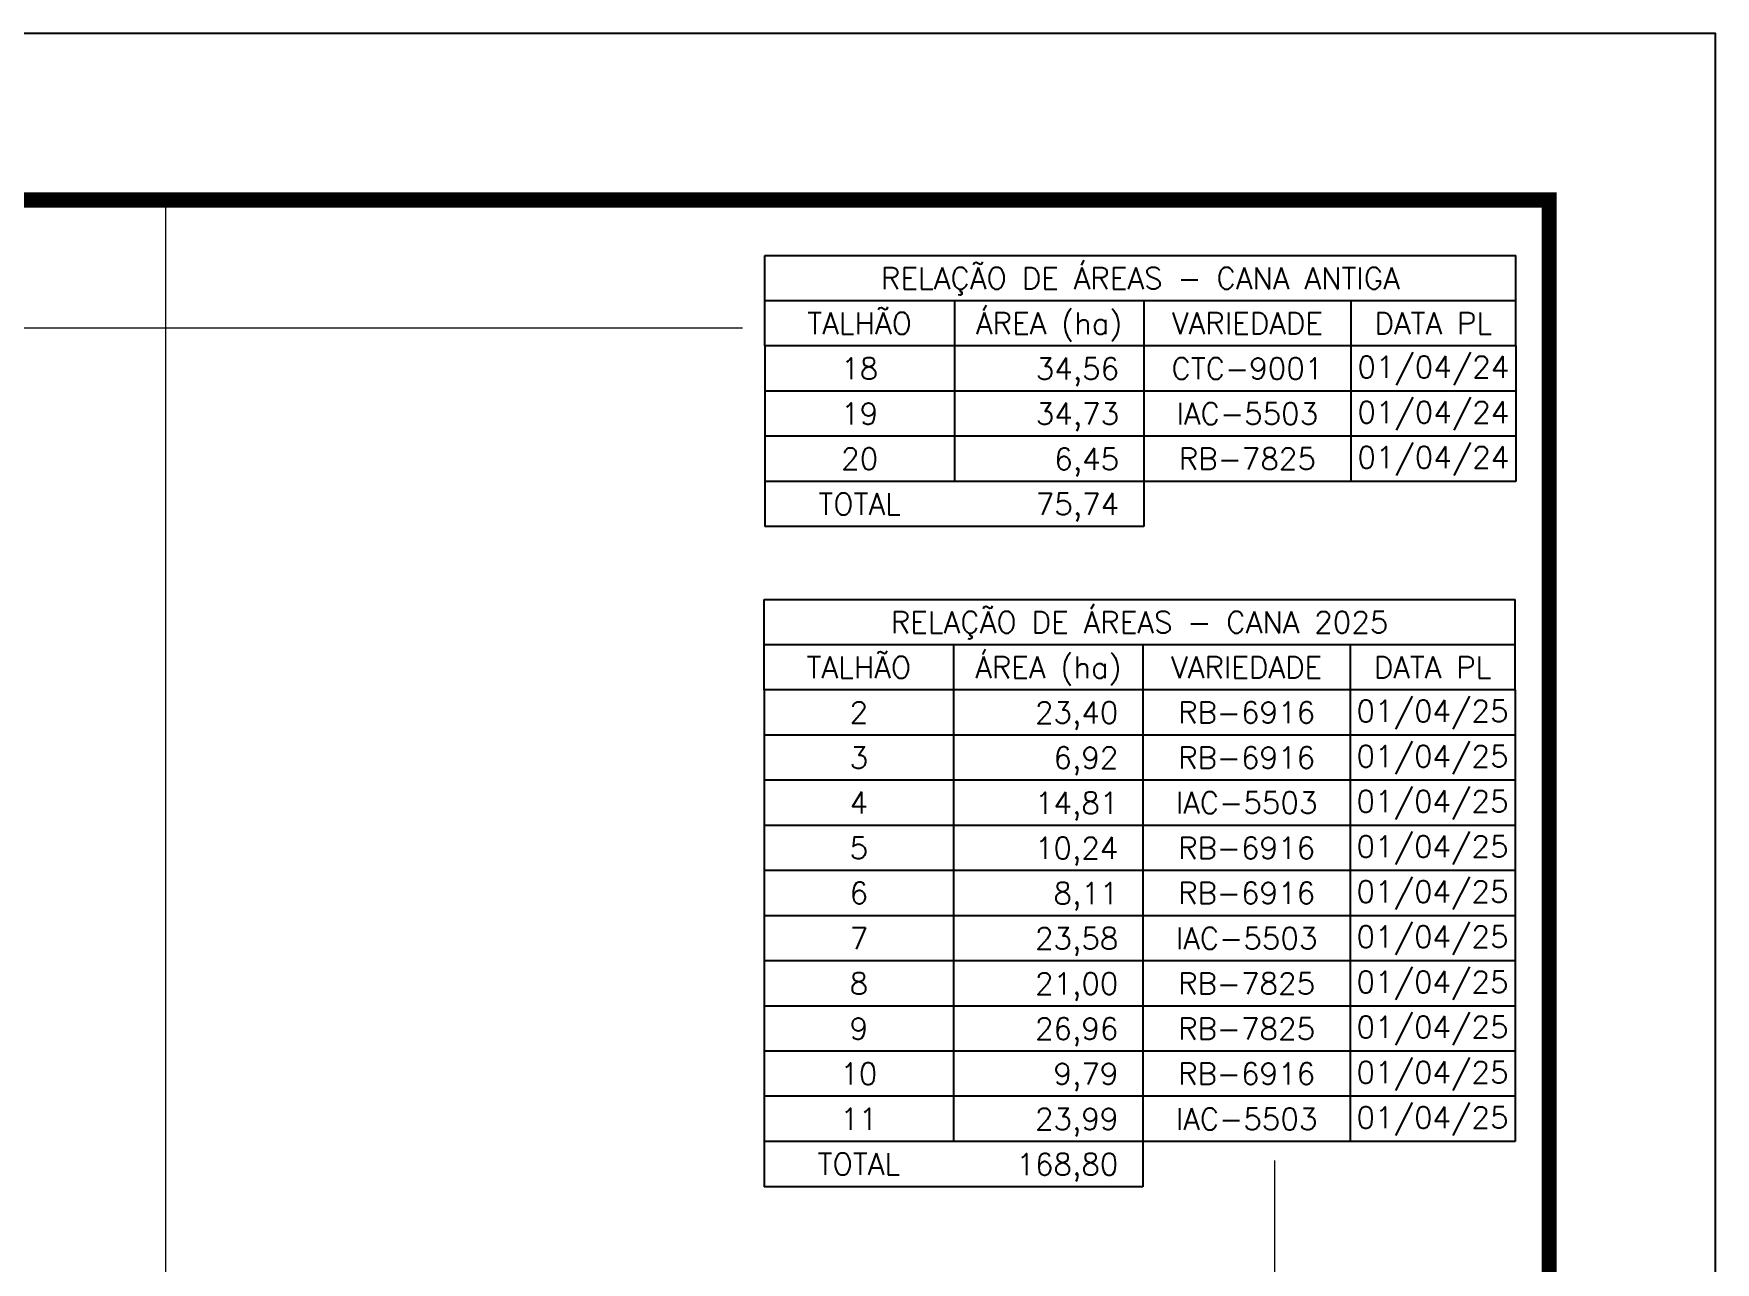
# Model space of a CAD drawing. Extents: x 734247 to 737397, y 7818810 to 7823265.
# Drawn here: x 735881 to 737397, y 7822158 to 7823265 of the extents above; entities that cross this region are included whole.
import ezdxf
from ezdxf.enums import TextEntityAlignment as Align

# ---------------------------------------------------------------- set-up
doc = ezdxf.new("R2010")
doc.units = 0
doc.header["$MEASUREMENT"] = 0
doc.linetypes.add('LIN0', pattern=[0])
for name, color, linetype in [('MALHA', 8, 'Continuous'), ('MARGEM', 5, 'Continuous'), ('QUADRO_DE_AREAS_CANA_ANTIGA', 7, 'Continuous')]:
    doc.layers.add(name, color=color, linetype=linetype)
doc.styles.add('Simplex', font='simplex.shx')

msp = doc.modelspace()

# ---------------------------------------------------------------- linework, layer by layer
at = {"layer": 'MALHA', "lineweight": 0}
for points in [[(736000, 7821887), (736000, 7823115.3)], [(735196.6, 7823000), (736520, 7823000)], [(737000, 7821552.8), (737000, 7822249.4)]]:
    msp.add_lwpolyline(points, dxfattribs=at)
at = {"layer": 'MARGEM', "color": 174, "linetype": 'LIN0', "flags": 128}
msp.add_lwpolyline([(737397.4, 7818810.3), (737397.4, 7823265.3), (734247.4, 7823265.3), (734247.4, 7818810.3)], close=True, dxfattribs=at)
at = {"layer": 'MARGEM', "color": 174, "linetype": 'LIN0', "const_width": 13.6, "flags": 128}
msp.add_lwpolyline([(737247.4, 7819311.9), (737247.4, 7823115.3), (734397.4, 7823115.3), (734397.4, 7819311.9)], close=True, dxfattribs=at)
at = {"layer": 'QUADRO_DE_AREAS_CANA_ANTIGA', "color": 174, "linetype": 'ByBlock'}
for p, q in [((736540.3, 7822983.7), (736540.3, 7823065.2)), ((736540.3, 7823065.2), (737217.4, 7823065.2)), ((737217.4, 7822983.7), (737217.4, 7823065.2)), ((736540.3, 7822983.7), (736540.3, 7822820.9)), ((737217.4, 7822983.7), (737217.4, 7822861.6)), ((736881.9, 7822861.6), (736881.9, 7822820.9)), ((737217.4, 7822861.6), (736881.9, 7822861.6)), ((736881.9, 7822820.9), (736540.3, 7822820.9)), ((736539.6, 7822673.7), (736539.6, 7822755.1)), ((736539.6, 7822755.1), (737216.7, 7822755.1)), ((737216.7, 7822673.7), (737216.7, 7822755.1)), ((736539.6, 7822673.7), (736539.6, 7822225.8)), ((737216.7, 7822673.7), (737216.7, 7822266.6)), ((736881.2, 7822266.6), (736881.2, 7822225.8)), ((737216.7, 7822266.6), (736881.2, 7822266.6)), ((736881.2, 7822225.8), (736539.6, 7822225.8))]:
    msp.add_line(p, q, dxfattribs=at)
at = {"layer": 'QUADRO_DE_AREAS_CANA_ANTIGA', "linetype": 'Continuous'}
for p, q in [((737217.4, 7823024.4), (736540.3, 7823024.4)), ((736711.1, 7823024.4), (736711.1, 7822861.6)), ((736881.9, 7823024.4), (736881.9, 7822861.6)), ((737068.7, 7823024.4), (737068.7, 7822861.6)), ((737217.4, 7822983.7), (736540.3, 7822983.7)), ((737217.4, 7822943), (736540.3, 7822943)), ((737217.4, 7822902.3), (736540.3, 7822902.3)), ((736881.9, 7822861.6), (736540.3, 7822861.6)), ((737216.7, 7822714.4), (736539.6, 7822714.4)), ((736710.4, 7822714.4), (736710.4, 7822266.6)), ((736881.2, 7822714.4), (736881.2, 7822266.6)), ((737068, 7822714.4), (737068, 7822266.6)), ((737216.7, 7822673.7), (736539.6, 7822673.7)), ((737216.7, 7822633), (736539.6, 7822633)), ((737216.7, 7822592.2), (736539.6, 7822592.2)), ((737216.7, 7822551.5), (736539.6, 7822551.5)), ((737216.7, 7822510.8), (736539.6, 7822510.8)), ((737216.7, 7822470.1), (736539.6, 7822470.1)), ((737216.7, 7822429.4), (736539.6, 7822429.4)), ((737216.7, 7822388.7), (736539.6, 7822388.7)), ((737216.7, 7822348), (736539.6, 7822348)), ((737216.7, 7822307.3), (736539.6, 7822307.3)), ((736881.2, 7822266.6), (736539.6, 7822266.6))]:
    msp.add_line(p, q, dxfattribs=at)

# ---------------------------------------------------------------- texts
at = {"layer": 'QUADRO_DE_AREAS_CANA_ANTIGA', "linetype": 'Continuous', "style": 'Simplex'}
for s, p in [('RELAÇÃO DE ÁREAS - CANA ANTIGA', (736878.8, 7823044.8)), ('TALHÃO', (736625.7, 7823004.1)), ('ÁREA (ha)', (736796.5, 7823004.1)), ('VARIEDADE', (736975.3, 7823004.1)), ('DATA PL', (737143, 7823004.1)), ('18', (736625.7, 7822963.4)), ('CTC-9001', (736975.3, 7822963.4)), ('01/04/24', (737143, 7822964.7)), ('01/04/24', (737143, 7822924)), ('19', (736625.7, 7822922.7)), ('IAC-5503', (736975.3, 7822922.7)), ('20', (736625.7, 7822882)), ('RB-7825', (736975.3, 7822882)), ('01/04/24', (737143, 7822883.3)), ('TOTAL', (736625.7, 7822841.2)), ('RELAÇÃO DE ÁREAS - CANA 2025', (736878.1, 7822734.7)), ('TALHÃO', (736625, 7822694)), ('ÁREA (ha)', (736795.8, 7822694)), ('VARIEDADE', (736974.6, 7822694)), ('DATA PL', (737142.3, 7822694)), ('2', (736625, 7822653.3)), ('RB-6916', (736974.6, 7822653.3)), ('01/04/25', (737142.3, 7822654.6)), ('3', (736625, 7822612.6)), ('RB-6916', (736974.6, 7822612.6)), ('01/04/25', (737142.3, 7822613.9)), ('01/04/25', (737142.3, 7822573.2)), ('4', (736625, 7822571.9)), ('IAC-5503', (736974.6, 7822571.9)), ('5', (736625, 7822531.2)), ('RB-6916', (736974.6, 7822531.2)), ('01/04/25', (737142.3, 7822532.5)), ('6', (736625, 7822490.5)), ('RB-6916', (736974.6, 7822490.5)), ('01/04/25', (737142.3, 7822491.8)), ('01/04/25', (737142.3, 7822451.1)), ('7', (736625, 7822449.8)), ('IAC-5503', (736974.6, 7822449.8)), ('8', (736625, 7822409)), ('RB-7825', (736974.6, 7822409)), ('01/04/25', (737142.3, 7822410.4)), ('9', (736625, 7822368.3)), ('RB-7825', (736974.6, 7822368.3)), ('01/04/25', (737142.3, 7822369.7)), ('01/04/25', (737142.3, 7822328.9)), ('10', (736625, 7822327.6)), ('RB-6916', (736974.6, 7822327.6)), ('11', (736625, 7822286.9)), ('IAC-5503', (736974.6, 7822286.9)), ('01/04/25', (737142.3, 7822288.2)), ('TOTAL', (736625, 7822246.2))]:
    msp.add_text(s, height=19.5, dxfattribs=at).set_placement(p, align=Align.MIDDLE_CENTER)
for s, p in [('34,56', (736859.7, 7822953.5)), ('34,73', (736859.7, 7822912.8)), ('6,45', (736859.7, 7822872.1)), ('75,74', (736859.7, 7822831.4)), ('23,40', (736859, 7822643.5)), ('6,92', (736859, 7822602.7)), ('14,81', (736859, 7822562)), ('10,24', (736859, 7822521.3)), ('8,11', (736859, 7822480.6)), ('23,58', (736859, 7822439.9)), ('21,00', (736859, 7822399.2)), ('26,96', (736859, 7822358.5)), ('9,79', (736859, 7822317.8)), ('23,99', (736859, 7822277.1)), ('168,80', (736859, 7822236.3))]:
    msp.add_text(s, height=19.5, dxfattribs=at).set_placement(p, align=Align.RIGHT)

doc.saveas('drawing.dxf')
